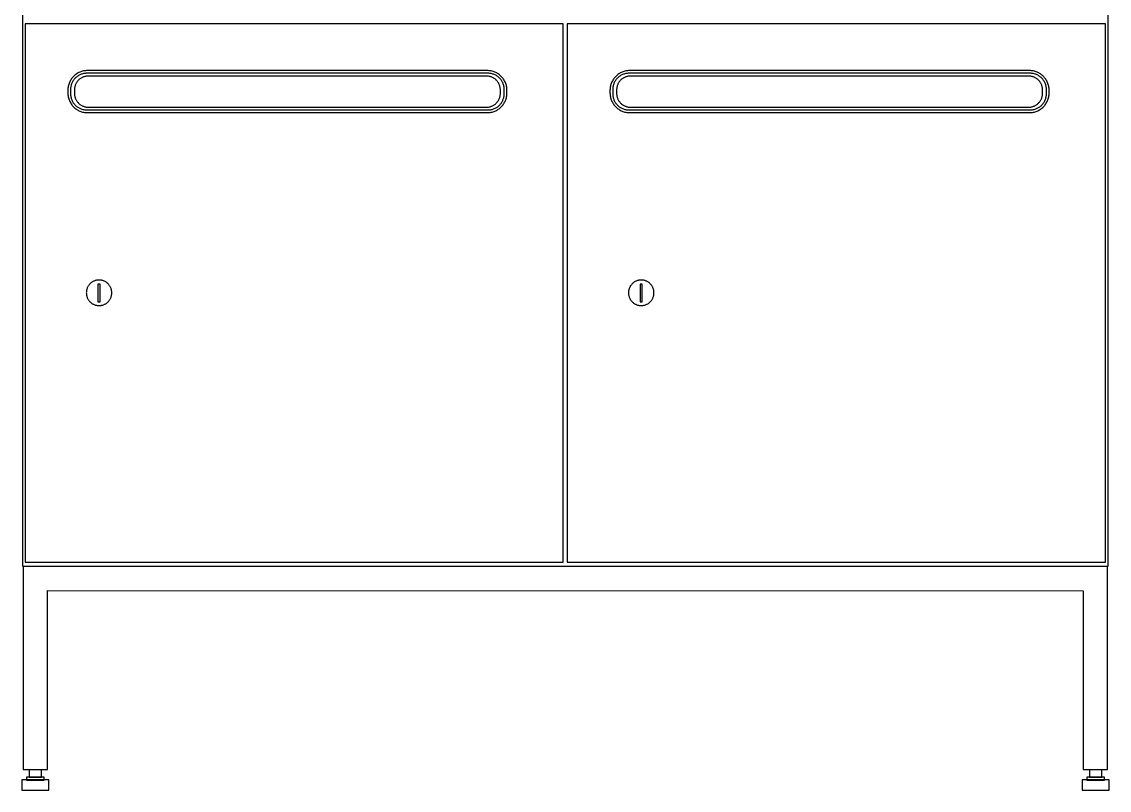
# Model space of a CAD drawing. Header units: millimetres. Extents: x 1075 to 13200, y 678 to 7235.
# Drawn here: x 6394 to 7196, y 3357 to 3923 of the extents above; entities that cross this region are included whole.
import ezdxf

# ---------------------------------------------------------------- set-up
doc = ezdxf.new("R2010")
doc.units = ezdxf.units.MM

msp = doc.modelspace()

# ---------------------------------------------------------------- linework, layer by layer
at = {"color": 0}
for points in [[(7195.13, 4721.98, 0), (6394.13, 4721.98, 0), (6394.13, 3521.98, 0), (7195.13, 3521.98, 0)], [(6793.13, 3921.98, 0), (6396.13, 3921.98, 0), (6396.13, 3524.98, 0), (6793.13, 3524.98, 0)], [(7193.13, 3921.98, 0), (6796.13, 3921.98, 0), (6796.13, 3524.98, 0), (7193.13, 3524.98, 0)], [(6751.63, 3872.96, 0), (6751.61, 3873.71, 0), (6751.56, 3874.44, 0), (6751.47, 3875.17, 0), (6751.34, 3875.88, 0), (6751.17, 3876.59, 0), (6750.98, 3877.28, 0), (6750.75, 3877.95, 0), (6750.49, 3878.61, 0), (6750.2, 3879.25, 0), (6749.88, 3879.88, 0), (6749.53, 3880.49, 0), (6749.15, 3881.08, 0), (6748.75, 3881.64, 0), (6748.31, 3882.19, 0), (6747.86, 3882.72, 0), (6747.38, 3883.22, 0), (6746.87, 3883.71, 0), (6746.35, 3884.16, 0), (6745.8, 3884.59, 0), (6745.23, 3885, 0), (6744.64, 3885.38, 0), (6744.03, 3885.73, 0), (6743.4, 3886.05, 0), (6742.76, 3886.34, 0), (6742.1, 3886.6, 0), (6741.43, 3886.83, 0), (6740.74, 3887.02, 0), (6740.04, 3887.19, 0), (6739.32, 3887.31, 0), (6738.6, 3887.41, 0), (6737.86, 3887.46, 0), (6737.11, 3887.48, 0), (6442.15, 3887.48, 0), (6441.41, 3887.46, 0), (6440.67, 3887.41, 0), (6439.94, 3887.31, 0), (6439.23, 3887.19, 0), (6438.53, 3887.02, 0), (6437.84, 3886.83, 0), (6437.16, 3886.6, 0), (6436.5, 3886.34, 0), (6435.86, 3886.05, 0), (6435.23, 3885.73, 0), (6434.63, 3885.38, 0), (6434.04, 3885, 0), (6433.47, 3884.59, 0), (6432.92, 3884.16, 0), (6432.39, 3883.71, 0), (6431.89, 3883.22, 0), (6431.41, 3882.72, 0), (6430.95, 3882.19, 0), (6430.52, 3881.64, 0), (6430.11, 3881.08, 0), (6429.74, 3880.49, 0), (6429.39, 3879.88, 0), (6429.07, 3879.25, 0), (6428.77, 3878.61, 0), (6428.51, 3877.95, 0), (6428.29, 3877.28, 0), (6428.09, 3876.59, 0), (6427.93, 3875.88, 0), (6427.8, 3875.17, 0), (6427.71, 3874.44, 0), (6427.65, 3873.71, 0), (6427.63, 3872.96, 0), (6427.63, 3871, 0), (6427.65, 3870.25, 0), (6427.71, 3869.52, 0), (6427.8, 3868.79, 0), (6427.93, 3868.08, 0), (6428.09, 3867.37, 0), (6428.29, 3866.69, 0), (6428.51, 3866.01, 0), (6428.77, 3865.35, 0), (6429.07, 3864.71, 0), (6429.39, 3864.08, 0), (6429.74, 3863.47, 0), (6430.11, 3862.89, 0), (6430.52, 3862.32, 0), (6430.95, 3861.77, 0), (6431.41, 3861.24, 0), (6431.89, 3860.74, 0), (6432.39, 3860.26, 0), (6432.92, 3859.8, 0), (6433.47, 3859.37, 0), (6434.04, 3858.96, 0), (6434.63, 3858.58, 0), (6435.23, 3858.23, 0), (6435.86, 3857.91, 0), (6436.5, 3857.62, 0), (6437.16, 3857.36, 0), (6437.84, 3857.13, 0), (6438.53, 3856.94, 0), (6439.23, 3856.78, 0), (6439.94, 3856.65, 0), (6440.67, 3856.56, 0), (6441.41, 3856.5, 0), (6442.15, 3856.48, 0), (6737.11, 3856.48, 0), (6737.86, 3856.5, 0), (6738.6, 3856.56, 0), (6739.32, 3856.65, 0), (6740.04, 3856.78, 0), (6740.74, 3856.94, 0), (6741.43, 3857.13, 0), (6742.1, 3857.36, 0), (6742.76, 3857.62, 0), (6743.4, 3857.91, 0), (6744.03, 3858.23, 0), (6744.64, 3858.58, 0), (6745.23, 3858.96, 0), (6745.8, 3859.37, 0), (6746.35, 3859.8, 0), (6746.87, 3860.26, 0), (6747.38, 3860.74, 0), (6747.86, 3861.24, 0), (6748.31, 3861.77, 0), (6748.75, 3862.32, 0), (6749.15, 3862.89, 0), (6749.53, 3863.47, 0), (6749.88, 3864.08, 0), (6750.2, 3864.71, 0), (6750.49, 3865.35, 0), (6750.75, 3866.01, 0), (6750.98, 3866.69, 0), (6751.17, 3867.37, 0), (6751.34, 3868.08, 0), (6751.47, 3868.79, 0), (6751.56, 3869.52, 0), (6751.61, 3870.25, 0), (6751.63, 3871, 0)], [(6749.63, 3873.48, 0), (6749.62, 3874.1, 0), (6749.57, 3874.71, 0), (6749.49, 3875.31, 0), (6749.39, 3875.9, 0), (6749.25, 3876.48, 0), (6749.09, 3877.05, 0), (6748.9, 3877.6, 0), (6748.69, 3878.15, 0), (6748.45, 3878.68, 0), (6748.18, 3879.2, 0), (6747.89, 3879.7, 0), (6747.58, 3880.19, 0), (6747.25, 3880.66, 0), (6746.89, 3881.11, 0), (6746.51, 3881.55, 0), (6746.12, 3881.96, 0), (6745.7, 3882.36, 0), (6745.26, 3882.74, 0), (6744.81, 3883.09, 0), (6744.34, 3883.43, 0), (6743.85, 3883.74, 0), (6743.35, 3884.03, 0), (6742.83, 3884.3, 0), (6742.3, 3884.54, 0), (6741.76, 3884.75, 0), (6741.2, 3884.94, 0), (6740.63, 3885.1, 0), (6740.05, 3885.24, 0), (6739.46, 3885.34, 0), (6738.86, 3885.42, 0), (6738.25, 3885.46, 0), (6737.63, 3885.48, 0), (6441.63, 3885.48, 0), (6441.02, 3885.46, 0), (6440.41, 3885.42, 0), (6439.81, 3885.34, 0), (6439.22, 3885.24, 0), (6438.64, 3885.1, 0), (6438.07, 3884.94, 0), (6437.51, 3884.75, 0), (6436.96, 3884.54, 0), (6436.43, 3884.3, 0), (6435.92, 3884.03, 0), (6435.41, 3883.74, 0), (6434.93, 3883.43, 0), (6434.46, 3883.09, 0), (6434, 3882.74, 0), (6433.57, 3882.36, 0), (6433.15, 3881.96, 0), (6432.75, 3881.55, 0), (6432.37, 3881.11, 0), (6432.02, 3880.66, 0), (6431.68, 3880.19, 0), (6431.37, 3879.7, 0), (6431.08, 3879.2, 0), (6430.82, 3878.68, 0), (6430.58, 3878.15, 0), (6430.36, 3877.6, 0), (6430.17, 3877.05, 0), (6430.01, 3876.48, 0), (6429.88, 3875.9, 0), (6429.77, 3875.31, 0), (6429.69, 3874.71, 0), (6429.65, 3874.1, 0), (6429.63, 3873.48, 0), (6429.63, 3870.48, 0), (6429.65, 3869.86, 0), (6429.69, 3869.25, 0), (6429.77, 3868.65, 0), (6429.88, 3868.06, 0), (6430.01, 3867.48, 0), (6430.17, 3866.91, 0), (6430.36, 3866.36, 0), (6430.58, 3865.81, 0), (6430.82, 3865.28, 0), (6431.08, 3864.76, 0), (6431.37, 3864.26, 0), (6431.68, 3863.77, 0), (6432.02, 3863.3, 0), (6432.37, 3862.85, 0), (6432.75, 3862.41, 0), (6433.15, 3862, 0), (6433.57, 3861.6, 0), (6434, 3861.22, 0), (6434.46, 3860.87, 0), (6434.93, 3860.53, 0), (6435.41, 3860.22, 0), (6435.92, 3859.93, 0), (6436.43, 3859.66, 0), (6436.96, 3859.42, 0), (6437.51, 3859.21, 0), (6438.07, 3859.02, 0), (6438.64, 3858.86, 0), (6439.22, 3858.72, 0), (6439.81, 3858.62, 0), (6440.41, 3858.54, 0), (6441.02, 3858.5, 0), (6441.63, 3858.48, 0), (6737.63, 3858.48, 0), (6738.25, 3858.5, 0), (6738.86, 3858.54, 0), (6739.46, 3858.62, 0), (6740.05, 3858.72, 0), (6740.63, 3858.86, 0), (6741.2, 3859.02, 0), (6741.76, 3859.21, 0), (6742.3, 3859.42, 0), (6742.83, 3859.66, 0), (6743.35, 3859.93, 0), (6743.85, 3860.22, 0), (6744.34, 3860.53, 0), (6744.81, 3860.87, 0), (6745.26, 3861.22, 0), (6745.7, 3861.6, 0), (6746.12, 3862, 0), (6746.51, 3862.41, 0), (6746.89, 3862.85, 0), (6747.25, 3863.3, 0), (6747.58, 3863.77, 0), (6747.89, 3864.26, 0), (6748.18, 3864.76, 0), (6748.45, 3865.28, 0), (6748.69, 3865.81, 0), (6748.9, 3866.36, 0), (6749.09, 3866.91, 0), (6749.25, 3867.48, 0), (6749.39, 3868.06, 0), (6749.49, 3868.65, 0), (6749.57, 3869.25, 0), (6749.62, 3869.86, 0), (6749.63, 3870.48, 0)], [(6746.74, 3873.29, 0), (6746.73, 3873.81, 0), (6746.69, 3874.32, 0), (6746.62, 3874.83, 0), (6746.53, 3875.33, 0), (6746.42, 3875.82, 0), (6746.28, 3876.31, 0), (6746.12, 3876.78, 0), (6745.94, 3877.24, 0), (6745.74, 3877.69, 0), (6745.51, 3878.13, 0), (6745.27, 3878.55, 0), (6745, 3878.97, 0), (6744.72, 3879.37, 0), (6744.42, 3879.75, 0), (6744.1, 3880.12, 0), (6743.76, 3880.47, 0), (6743.41, 3880.81, 0), (6743.04, 3881.13, 0), (6742.66, 3881.43, 0), (6742.26, 3881.71, 0), (6741.85, 3881.98, 0), (6741.42, 3882.22, 0), (6740.98, 3882.45, 0), (6740.53, 3882.65, 0), (6740.07, 3882.83, 0), (6739.6, 3882.99, 0), (6739.12, 3883.13, 0), (6738.62, 3883.24, 0), (6738.12, 3883.33, 0), (6737.62, 3883.4, 0), (6737.1, 3883.44, 0), (6736.58, 3883.45, 0), (6442.69, 3883.45, 0), (6442.17, 3883.44, 0), (6441.65, 3883.4, 0), (6441.14, 3883.33, 0), (6440.64, 3883.24, 0), (6440.15, 3883.13, 0), (6439.67, 3882.99, 0), (6439.2, 3882.83, 0), (6438.73, 3882.65, 0), (6438.28, 3882.45, 0), (6437.85, 3882.22, 0), (6437.42, 3881.98, 0), (6437.01, 3881.71, 0), (6436.61, 3881.43, 0), (6436.22, 3881.13, 0), (6435.86, 3880.81, 0), (6435.5, 3880.47, 0), (6435.17, 3880.12, 0), (6434.85, 3879.75, 0), (6434.54, 3879.37, 0), (6434.26, 3878.97, 0), (6434, 3878.55, 0), (6433.75, 3878.13, 0), (6433.53, 3877.69, 0), (6433.32, 3877.24, 0), (6433.14, 3876.78, 0), (6432.98, 3876.31, 0), (6432.84, 3875.82, 0), (6432.73, 3875.33, 0), (6432.64, 3874.83, 0), (6432.58, 3874.32, 0), (6432.54, 3873.81, 0), (6432.52, 3873.29, 0), (6432.52, 3870.67, 0), (6432.54, 3870.15, 0), (6432.58, 3869.64, 0), (6432.64, 3869.13, 0), (6432.73, 3868.63, 0), (6432.84, 3868.14, 0), (6432.98, 3867.65, 0), (6433.14, 3867.18, 0), (6433.32, 3866.72, 0), (6433.53, 3866.27, 0), (6433.75, 3865.83, 0), (6434, 3865.41, 0), (6434.26, 3864.99, 0), (6434.54, 3864.6, 0), (6434.85, 3864.21, 0), (6435.17, 3863.84, 0), (6435.5, 3863.49, 0), (6435.86, 3863.15, 0), (6436.22, 3862.83, 0), (6436.61, 3862.53, 0), (6437.01, 3862.25, 0), (6437.42, 3861.98, 0), (6437.85, 3861.74, 0), (6438.28, 3861.51, 0), (6438.73, 3861.31, 0), (6439.2, 3861.13, 0), (6439.67, 3860.97, 0), (6440.15, 3860.83, 0), (6440.64, 3860.72, 0), (6441.14, 3860.63, 0), (6441.65, 3860.56, 0), (6442.17, 3860.52, 0), (6442.69, 3860.51, 0), (6736.58, 3860.51, 0), (6737.1, 3860.52, 0), (6737.62, 3860.56, 0), (6738.12, 3860.63, 0), (6738.62, 3860.72, 0), (6739.12, 3860.83, 0), (6739.6, 3860.97, 0), (6740.07, 3861.13, 0), (6740.53, 3861.31, 0), (6740.98, 3861.51, 0), (6741.42, 3861.74, 0), (6741.85, 3861.98, 0), (6742.26, 3862.25, 0), (6742.66, 3862.53, 0), (6743.04, 3862.83, 0), (6743.41, 3863.15, 0), (6743.76, 3863.49, 0), (6744.1, 3863.84, 0), (6744.42, 3864.21, 0), (6744.72, 3864.6, 0), (6745, 3864.99, 0), (6745.27, 3865.41, 0), (6745.51, 3865.83, 0), (6745.74, 3866.27, 0), (6745.94, 3866.72, 0), (6746.12, 3867.18, 0), (6746.28, 3867.65, 0), (6746.42, 3868.14, 0), (6746.53, 3868.63, 0), (6746.62, 3869.13, 0), (6746.69, 3869.64, 0), (6746.73, 3870.15, 0), (6746.74, 3870.67, 0)], [(7151.63, 3872.96, 0), (7151.61, 3873.71, 0), (7151.56, 3874.44, 0), (7151.47, 3875.17, 0), (7151.34, 3875.88, 0), (7151.17, 3876.59, 0), (7150.98, 3877.28, 0), (7150.75, 3877.95, 0), (7150.49, 3878.61, 0), (7150.2, 3879.25, 0), (7149.88, 3879.88, 0), (7149.53, 3880.49, 0), (7149.15, 3881.08, 0), (7148.75, 3881.64, 0), (7148.31, 3882.19, 0), (7147.86, 3882.72, 0), (7147.38, 3883.22, 0), (7146.87, 3883.71, 0), (7146.35, 3884.16, 0), (7145.8, 3884.59, 0), (7145.23, 3885, 0), (7144.64, 3885.38, 0), (7144.03, 3885.73, 0), (7143.4, 3886.05, 0), (7142.76, 3886.34, 0), (7142.1, 3886.6, 0), (7141.43, 3886.83, 0), (7140.74, 3887.02, 0), (7140.04, 3887.19, 0), (7139.32, 3887.31, 0), (7138.6, 3887.41, 0), (7137.86, 3887.46, 0), (7137.11, 3887.48, 0), (6842.15, 3887.48, 0), (6841.41, 3887.46, 0), (6840.67, 3887.41, 0), (6839.94, 3887.31, 0), (6839.23, 3887.19, 0), (6838.53, 3887.02, 0), (6837.84, 3886.83, 0), (6837.16, 3886.6, 0), (6836.5, 3886.34, 0), (6835.86, 3886.05, 0), (6835.23, 3885.73, 0), (6834.63, 3885.38, 0), (6834.04, 3885, 0), (6833.47, 3884.59, 0), (6832.92, 3884.16, 0), (6832.39, 3883.71, 0), (6831.89, 3883.22, 0), (6831.41, 3882.72, 0), (6830.95, 3882.19, 0), (6830.52, 3881.64, 0), (6830.11, 3881.08, 0), (6829.74, 3880.49, 0), (6829.39, 3879.88, 0), (6829.07, 3879.25, 0), (6828.77, 3878.61, 0), (6828.51, 3877.95, 0), (6828.29, 3877.28, 0), (6828.09, 3876.59, 0), (6827.93, 3875.88, 0), (6827.8, 3875.17, 0), (6827.71, 3874.44, 0), (6827.65, 3873.71, 0), (6827.63, 3872.96, 0), (6827.63, 3871, 0), (6827.65, 3870.25, 0), (6827.71, 3869.52, 0), (6827.8, 3868.79, 0), (6827.93, 3868.08, 0), (6828.09, 3867.37, 0), (6828.29, 3866.69, 0), (6828.51, 3866.01, 0), (6828.77, 3865.35, 0), (6829.07, 3864.71, 0), (6829.39, 3864.08, 0), (6829.74, 3863.47, 0), (6830.11, 3862.89, 0), (6830.52, 3862.32, 0), (6830.95, 3861.77, 0), (6831.41, 3861.24, 0), (6831.89, 3860.74, 0), (6832.39, 3860.26, 0), (6832.92, 3859.8, 0), (6833.47, 3859.37, 0), (6834.04, 3858.96, 0), (6834.63, 3858.58, 0), (6835.23, 3858.23, 0), (6835.86, 3857.91, 0), (6836.5, 3857.62, 0), (6837.16, 3857.36, 0), (6837.84, 3857.13, 0), (6838.53, 3856.94, 0), (6839.23, 3856.78, 0), (6839.94, 3856.65, 0), (6840.67, 3856.56, 0), (6841.41, 3856.5, 0), (6842.15, 3856.48, 0), (7137.11, 3856.48, 0), (7137.86, 3856.5, 0), (7138.6, 3856.56, 0), (7139.32, 3856.65, 0), (7140.04, 3856.78, 0), (7140.74, 3856.94, 0), (7141.43, 3857.13, 0), (7142.1, 3857.36, 0), (7142.76, 3857.62, 0), (7143.4, 3857.91, 0), (7144.03, 3858.23, 0), (7144.64, 3858.58, 0), (7145.23, 3858.96, 0), (7145.8, 3859.37, 0), (7146.35, 3859.8, 0), (7146.87, 3860.26, 0), (7147.38, 3860.74, 0), (7147.86, 3861.24, 0), (7148.31, 3861.77, 0), (7148.75, 3862.32, 0), (7149.15, 3862.89, 0), (7149.53, 3863.47, 0), (7149.88, 3864.08, 0), (7150.2, 3864.71, 0), (7150.49, 3865.35, 0), (7150.75, 3866.01, 0), (7150.98, 3866.69, 0), (7151.17, 3867.37, 0), (7151.34, 3868.08, 0), (7151.47, 3868.79, 0), (7151.56, 3869.52, 0), (7151.61, 3870.25, 0), (7151.63, 3871, 0)], [(7149.63, 3873.48, 0), (7149.62, 3874.1, 0), (7149.57, 3874.71, 0), (7149.49, 3875.31, 0), (7149.39, 3875.9, 0), (7149.25, 3876.48, 0), (7149.09, 3877.05, 0), (7148.9, 3877.6, 0), (7148.69, 3878.15, 0), (7148.45, 3878.68, 0), (7148.18, 3879.2, 0), (7147.89, 3879.7, 0), (7147.58, 3880.19, 0), (7147.25, 3880.66, 0), (7146.89, 3881.11, 0), (7146.51, 3881.55, 0), (7146.12, 3881.96, 0), (7145.7, 3882.36, 0), (7145.26, 3882.74, 0), (7144.81, 3883.09, 0), (7144.34, 3883.43, 0), (7143.85, 3883.74, 0), (7143.35, 3884.03, 0), (7142.83, 3884.3, 0), (7142.3, 3884.54, 0), (7141.76, 3884.75, 0), (7141.2, 3884.94, 0), (7140.63, 3885.1, 0), (7140.05, 3885.24, 0), (7139.46, 3885.34, 0), (7138.86, 3885.42, 0), (7138.25, 3885.46, 0), (7137.63, 3885.48, 0), (6841.63, 3885.48, 0), (6841.02, 3885.46, 0), (6840.41, 3885.42, 0), (6839.81, 3885.34, 0), (6839.22, 3885.24, 0), (6838.64, 3885.1, 0), (6838.07, 3884.94, 0), (6837.51, 3884.75, 0), (6836.96, 3884.54, 0), (6836.43, 3884.3, 0), (6835.92, 3884.03, 0), (6835.41, 3883.74, 0), (6834.93, 3883.43, 0), (6834.46, 3883.09, 0), (6834, 3882.74, 0), (6833.57, 3882.36, 0), (6833.15, 3881.96, 0), (6832.75, 3881.55, 0), (6832.37, 3881.11, 0), (6832.02, 3880.66, 0), (6831.68, 3880.19, 0), (6831.37, 3879.7, 0), (6831.08, 3879.2, 0), (6830.82, 3878.68, 0), (6830.58, 3878.15, 0), (6830.36, 3877.6, 0), (6830.17, 3877.05, 0), (6830.01, 3876.48, 0), (6829.88, 3875.9, 0), (6829.77, 3875.31, 0), (6829.69, 3874.71, 0), (6829.65, 3874.1, 0), (6829.63, 3873.48, 0), (6829.63, 3870.48, 0), (6829.65, 3869.86, 0), (6829.69, 3869.25, 0), (6829.77, 3868.65, 0), (6829.88, 3868.06, 0), (6830.01, 3867.48, 0), (6830.17, 3866.91, 0), (6830.36, 3866.36, 0), (6830.58, 3865.81, 0), (6830.82, 3865.28, 0), (6831.08, 3864.76, 0), (6831.37, 3864.26, 0), (6831.68, 3863.77, 0), (6832.02, 3863.3, 0), (6832.37, 3862.85, 0), (6832.75, 3862.41, 0), (6833.15, 3862, 0), (6833.57, 3861.6, 0), (6834, 3861.22, 0), (6834.46, 3860.87, 0), (6834.93, 3860.53, 0), (6835.41, 3860.22, 0), (6835.92, 3859.93, 0), (6836.43, 3859.66, 0), (6836.96, 3859.42, 0), (6837.51, 3859.21, 0), (6838.07, 3859.02, 0), (6838.64, 3858.86, 0), (6839.22, 3858.72, 0), (6839.81, 3858.62, 0), (6840.41, 3858.54, 0), (6841.02, 3858.5, 0), (6841.63, 3858.48, 0), (7137.63, 3858.48, 0), (7138.25, 3858.5, 0), (7138.86, 3858.54, 0), (7139.46, 3858.62, 0), (7140.05, 3858.72, 0), (7140.63, 3858.86, 0), (7141.2, 3859.02, 0), (7141.76, 3859.21, 0), (7142.3, 3859.42, 0), (7142.83, 3859.66, 0), (7143.35, 3859.93, 0), (7143.85, 3860.22, 0), (7144.34, 3860.53, 0), (7144.81, 3860.87, 0), (7145.26, 3861.22, 0), (7145.7, 3861.6, 0), (7146.12, 3862, 0), (7146.51, 3862.41, 0), (7146.89, 3862.85, 0), (7147.25, 3863.3, 0), (7147.58, 3863.77, 0), (7147.89, 3864.26, 0), (7148.18, 3864.76, 0), (7148.45, 3865.28, 0), (7148.69, 3865.81, 0), (7148.9, 3866.36, 0), (7149.09, 3866.91, 0), (7149.25, 3867.48, 0), (7149.39, 3868.06, 0), (7149.49, 3868.65, 0), (7149.57, 3869.25, 0), (7149.62, 3869.86, 0), (7149.63, 3870.48, 0)], [(7146.74, 3873.29, 0), (7146.73, 3873.81, 0), (7146.69, 3874.32, 0), (7146.62, 3874.83, 0), (7146.53, 3875.33, 0), (7146.42, 3875.82, 0), (7146.28, 3876.31, 0), (7146.12, 3876.78, 0), (7145.94, 3877.24, 0), (7145.74, 3877.69, 0), (7145.51, 3878.13, 0), (7145.27, 3878.55, 0), (7145, 3878.97, 0), (7144.72, 3879.37, 0), (7144.42, 3879.75, 0), (7144.1, 3880.12, 0), (7143.76, 3880.47, 0), (7143.41, 3880.81, 0), (7143.04, 3881.13, 0), (7142.66, 3881.43, 0), (7142.26, 3881.71, 0), (7141.85, 3881.98, 0), (7141.42, 3882.22, 0), (7140.98, 3882.45, 0), (7140.53, 3882.65, 0), (7140.07, 3882.83, 0), (7139.6, 3882.99, 0), (7139.12, 3883.13, 0), (7138.62, 3883.24, 0), (7138.12, 3883.33, 0), (7137.62, 3883.4, 0), (7137.1, 3883.44, 0), (7136.58, 3883.45, 0), (6842.69, 3883.45, 0), (6842.17, 3883.44, 0), (6841.65, 3883.4, 0), (6841.14, 3883.33, 0), (6840.64, 3883.24, 0), (6840.15, 3883.13, 0), (6839.67, 3882.99, 0), (6839.2, 3882.83, 0), (6838.73, 3882.65, 0), (6838.28, 3882.45, 0), (6837.85, 3882.22, 0), (6837.42, 3881.98, 0), (6837.01, 3881.71, 0), (6836.61, 3881.43, 0), (6836.22, 3881.13, 0), (6835.86, 3880.81, 0), (6835.5, 3880.47, 0), (6835.17, 3880.12, 0), (6834.85, 3879.75, 0), (6834.54, 3879.37, 0), (6834.26, 3878.97, 0), (6834, 3878.55, 0), (6833.75, 3878.13, 0), (6833.53, 3877.69, 0), (6833.32, 3877.24, 0), (6833.14, 3876.78, 0), (6832.98, 3876.31, 0), (6832.84, 3875.82, 0), (6832.73, 3875.33, 0), (6832.64, 3874.83, 0), (6832.58, 3874.32, 0), (6832.54, 3873.81, 0), (6832.52, 3873.29, 0), (6832.52, 3870.67, 0), (6832.54, 3870.15, 0), (6832.58, 3869.64, 0), (6832.64, 3869.13, 0), (6832.73, 3868.63, 0), (6832.84, 3868.14, 0), (6832.98, 3867.65, 0), (6833.14, 3867.18, 0), (6833.32, 3866.72, 0), (6833.53, 3866.27, 0), (6833.75, 3865.83, 0), (6834, 3865.41, 0), (6834.26, 3864.99, 0), (6834.54, 3864.6, 0), (6834.85, 3864.21, 0), (6835.17, 3863.84, 0), (6835.5, 3863.49, 0), (6835.86, 3863.15, 0), (6836.22, 3862.83, 0), (6836.61, 3862.53, 0), (6837.01, 3862.25, 0), (6837.42, 3861.98, 0), (6837.85, 3861.74, 0), (6838.28, 3861.51, 0), (6838.73, 3861.31, 0), (6839.2, 3861.13, 0), (6839.67, 3860.97, 0), (6840.15, 3860.83, 0), (6840.64, 3860.72, 0), (6841.14, 3860.63, 0), (6841.65, 3860.56, 0), (6842.17, 3860.52, 0), (6842.69, 3860.51, 0), (7136.58, 3860.51, 0), (7137.1, 3860.52, 0), (7137.62, 3860.56, 0), (7138.12, 3860.63, 0), (7138.62, 3860.72, 0), (7139.12, 3860.83, 0), (7139.6, 3860.97, 0), (7140.07, 3861.13, 0), (7140.53, 3861.31, 0), (7140.98, 3861.51, 0), (7141.42, 3861.74, 0), (7141.85, 3861.98, 0), (7142.26, 3862.25, 0), (7142.66, 3862.53, 0), (7143.04, 3862.83, 0), (7143.41, 3863.15, 0), (7143.76, 3863.49, 0), (7144.1, 3863.84, 0), (7144.42, 3864.21, 0), (7144.72, 3864.6, 0), (7145, 3864.99, 0), (7145.27, 3865.41, 0), (7145.51, 3865.83, 0), (7145.74, 3866.27, 0), (7145.94, 3866.72, 0), (7146.12, 3867.18, 0), (7146.28, 3867.65, 0), (7146.42, 3868.14, 0), (7146.53, 3868.63, 0), (7146.62, 3869.13, 0), (7146.69, 3869.64, 0), (7146.73, 3870.15, 0), (7146.74, 3870.67, 0)], [(6460.08, 3723.63, 0.48), (6460.07, 3724.12, 0.48), (6460.03, 3724.59, 0.48), (6459.97, 3725.06, 0.48), (6459.89, 3725.53, 0.48), (6459.79, 3725.98, 0.48), (6459.66, 3726.43, 0.48), (6459.51, 3726.87, 0.48), (6459.34, 3727.29, 0.48), (6459.15, 3727.71, 0.48), (6458.95, 3728.11, 0.48), (6458.72, 3728.51, 0.48), (6458.47, 3728.89, 0.48), (6458.21, 3729.26, 0.48), (6457.93, 3729.61, 0.48), (6457.64, 3729.96, 0.48), (6457.33, 3730.28, 0.48), (6457, 3730.59, 0.48), (6456.66, 3730.89, 0.48), (6456.3, 3731.17, 0.48), (6455.93, 3731.43, 0.48), (6455.55, 3731.68, 0.48), (6455.16, 3731.9, 0.48), (6454.75, 3732.11, 0.48), (6454.34, 3732.3, 0.48), (6453.91, 3732.47, 0.48), (6453.47, 3732.61, 0.48), (6453.03, 3732.74, 0.48), (6452.57, 3732.85, 0.48), (6452.11, 3732.93, 0.48), (6451.64, 3732.99, 0.48), (6451.16, 3733.03, 0.48), (6450.68, 3733.04, 0.48), (6450.19, 3733.03, 0.48), (6449.72, 3732.99, 0.48), (6449.25, 3732.93, 0.48), (6448.78, 3732.85, 0.48), (6448.33, 3732.74, 0.48), (6447.88, 3732.61, 0.48), (6447.45, 3732.47, 0.48), (6447.02, 3732.3, 0.48), (6446.6, 3732.11, 0.48), (6446.2, 3731.9, 0.48), (6445.8, 3731.68, 0.48), (6445.42, 3731.43, 0.48), (6445.05, 3731.17, 0.48), (6444.7, 3730.89, 0.48), (6444.36, 3730.59, 0.48), (6444.03, 3730.28, 0.48), (6443.72, 3729.96, 0.48), (6443.42, 3729.61, 0.48), (6443.14, 3729.26, 0.48), (6442.88, 3728.89, 0.48), (6442.64, 3728.51, 0.48), (6442.41, 3728.11, 0.48), (6442.2, 3727.71, 0.48), (6442.01, 3727.29, 0.48), (6441.84, 3726.87, 0.48), (6441.7, 3726.43, 0.48), (6441.57, 3725.98, 0.48), (6441.46, 3725.53, 0.48), (6441.38, 3725.06, 0.48), (6441.32, 3724.59, 0.48), (6441.29, 3724.12, 0.48), (6441.27, 3723.63, 0.48), (6441.29, 3723.15, 0.48), (6441.32, 3722.67, 0.48), (6441.38, 3722.2, 0.48), (6441.46, 3721.74, 0.48), (6441.57, 3721.29, 0.48), (6441.7, 3720.84, 0.48), (6441.84, 3720.4, 0.48), (6442.01, 3719.98, 0.48), (6442.2, 3719.56, 0.48), (6442.41, 3719.15, 0.48), (6442.64, 3718.76, 0.48), (6442.88, 3718.38, 0.48), (6443.14, 3718.01, 0.48), (6443.42, 3717.65, 0.48), (6443.72, 3717.31, 0.48), (6444.03, 3716.99, 0.48), (6444.36, 3716.67, 0.48), (6444.7, 3716.38, 0.48), (6445.05, 3716.1, 0.48), (6445.42, 3715.84, 0.48), (6445.8, 3715.59, 0.48), (6446.2, 3715.37, 0.48), (6446.6, 3715.16, 0.48), (6447.02, 3714.97, 0.48), (6447.45, 3714.8, 0.48), (6447.88, 3714.65, 0.48), (6448.33, 3714.53, 0.48), (6448.78, 3714.42, 0.48), (6449.25, 3714.34, 0.48), (6449.72, 3714.28, 0.48), (6450.19, 3714.24, 0.48), (6450.68, 3714.23, 0.48), (6451.16, 3714.24, 0.48), (6451.64, 3714.28, 0.48), (6452.11, 3714.34, 0.48), (6452.57, 3714.42, 0.48), (6453.03, 3714.53, 0.48), (6453.47, 3714.65, 0.48), (6453.91, 3714.8, 0.48), (6454.34, 3714.97, 0.48), (6454.75, 3715.16, 0.48), (6455.16, 3715.37, 0.48), (6455.55, 3715.59, 0.48), (6455.93, 3715.84, 0.48), (6456.3, 3716.1, 0.48), (6456.66, 3716.38, 0.48), (6457, 3716.67, 0.48), (6457.33, 3716.99, 0.48), (6457.64, 3717.31, 0.48), (6457.93, 3717.65, 0.48), (6458.21, 3718.01, 0.48), (6458.47, 3718.38, 0.48), (6458.72, 3718.76, 0.48), (6458.95, 3719.15, 0.48), (6459.15, 3719.56, 0.48), (6459.34, 3719.98, 0.48), (6459.51, 3720.4, 0.48), (6459.66, 3720.84, 0.48), (6459.79, 3721.29, 0.48), (6459.89, 3721.74, 0.48), (6459.97, 3722.2, 0.48), (6460.03, 3722.67, 0.48), (6460.07, 3723.15, 0.48)], [(6860.08, 3723.63, 0.48), (6860.07, 3724.12, 0.48), (6860.03, 3724.59, 0.48), (6859.97, 3725.06, 0.48), (6859.89, 3725.53, 0.48), (6859.79, 3725.98, 0.48), (6859.66, 3726.43, 0.48), (6859.51, 3726.87, 0.48), (6859.34, 3727.29, 0.48), (6859.15, 3727.71, 0.48), (6858.95, 3728.11, 0.48), (6858.72, 3728.51, 0.48), (6858.47, 3728.89, 0.48), (6858.21, 3729.26, 0.48), (6857.93, 3729.61, 0.48), (6857.64, 3729.96, 0.48), (6857.33, 3730.28, 0.48), (6857, 3730.59, 0.48), (6856.66, 3730.89, 0.48), (6856.3, 3731.17, 0.48), (6855.93, 3731.43, 0.48), (6855.55, 3731.68, 0.48), (6855.16, 3731.9, 0.48), (6854.75, 3732.11, 0.48), (6854.34, 3732.3, 0.48), (6853.91, 3732.47, 0.48), (6853.47, 3732.61, 0.48), (6853.03, 3732.74, 0.48), (6852.57, 3732.85, 0.48), (6852.11, 3732.93, 0.48), (6851.64, 3732.99, 0.48), (6851.16, 3733.03, 0.48), (6850.68, 3733.04, 0.48), (6850.19, 3733.03, 0.48), (6849.72, 3732.99, 0.48), (6849.25, 3732.93, 0.48), (6848.78, 3732.85, 0.48), (6848.33, 3732.74, 0.48), (6847.88, 3732.61, 0.48), (6847.45, 3732.47, 0.48), (6847.02, 3732.3, 0.48), (6846.6, 3732.11, 0.48), (6846.2, 3731.9, 0.48), (6845.8, 3731.68, 0.48), (6845.42, 3731.43, 0.48), (6845.05, 3731.17, 0.48), (6844.7, 3730.89, 0.48), (6844.36, 3730.59, 0.48), (6844.03, 3730.28, 0.48), (6843.72, 3729.96, 0.48), (6843.42, 3729.61, 0.48), (6843.14, 3729.26, 0.48), (6842.88, 3728.89, 0.48), (6842.64, 3728.51, 0.48), (6842.41, 3728.11, 0.48), (6842.2, 3727.71, 0.48), (6842.01, 3727.29, 0.48), (6841.84, 3726.87, 0.48), (6841.7, 3726.43, 0.48), (6841.57, 3725.98, 0.48), (6841.46, 3725.53, 0.48), (6841.38, 3725.06, 0.48), (6841.32, 3724.59, 0.48), (6841.29, 3724.12, 0.48), (6841.27, 3723.63, 0.48), (6841.29, 3723.15, 0.48), (6841.32, 3722.67, 0.48), (6841.38, 3722.2, 0.48), (6841.46, 3721.74, 0.48), (6841.57, 3721.29, 0.48), (6841.7, 3720.84, 0.48), (6841.84, 3720.4, 0.48), (6842.01, 3719.98, 0.48), (6842.2, 3719.56, 0.48), (6842.41, 3719.15, 0.48), (6842.64, 3718.76, 0.48), (6842.88, 3718.38, 0.48), (6843.14, 3718.01, 0.48), (6843.42, 3717.65, 0.48), (6843.72, 3717.31, 0.48), (6844.03, 3716.99, 0.48), (6844.36, 3716.67, 0.48), (6844.7, 3716.38, 0.48), (6845.05, 3716.1, 0.48), (6845.42, 3715.84, 0.48), (6845.8, 3715.59, 0.48), (6846.2, 3715.37, 0.48), (6846.6, 3715.16, 0.48), (6847.02, 3714.97, 0.48), (6847.45, 3714.8, 0.48), (6847.88, 3714.65, 0.48), (6848.33, 3714.53, 0.48), (6848.78, 3714.42, 0.48), (6849.25, 3714.34, 0.48), (6849.72, 3714.28, 0.48), (6850.19, 3714.24, 0.48), (6850.68, 3714.23, 0.48), (6851.16, 3714.24, 0.48), (6851.64, 3714.28, 0.48), (6852.11, 3714.34, 0.48), (6852.57, 3714.42, 0.48), (6853.03, 3714.53, 0.48), (6853.47, 3714.65, 0.48), (6853.91, 3714.8, 0.48), (6854.34, 3714.97, 0.48), (6854.75, 3715.16, 0.48), (6855.16, 3715.37, 0.48), (6855.55, 3715.59, 0.48), (6855.93, 3715.84, 0.48), (6856.3, 3716.1, 0.48), (6856.66, 3716.38, 0.48), (6857, 3716.67, 0.48), (6857.33, 3716.99, 0.48), (6857.64, 3717.31, 0.48), (6857.93, 3717.65, 0.48), (6858.21, 3718.01, 0.48), (6858.47, 3718.38, 0.48), (6858.72, 3718.76, 0.48), (6858.95, 3719.15, 0.48), (6859.15, 3719.56, 0.48), (6859.34, 3719.98, 0.48), (6859.51, 3720.4, 0.48), (6859.66, 3720.84, 0.48), (6859.79, 3721.29, 0.48), (6859.89, 3721.74, 0.48), (6859.97, 3722.2, 0.48), (6860.03, 3722.67, 0.48), (6860.07, 3723.15, 0.48)], [(6451.41, 3730.11, 0.48), (6449.81, 3730.11, 0.48), (6449.81, 3717.07, 0.48), (6451.41, 3717.07, 0.48)], [(6851.41, 3730.11, 0.48), (6849.81, 3730.11, 0.48), (6849.81, 3717.07, 0.48), (6851.41, 3717.07, 0.48)], [(7194.6, 3372.07, 0.29), (7194.6, 3521.97, 0.19), (6394.8, 3521.73, 0.29), (6394.8, 3372.07, 0.29), (6412.6, 3372.07, 0.29), (6412.74, 3504.07, 0.29), (7176.8, 3503.93, 0.29), (7176.8, 3372.07, 0.29)], [(6408.22, 3371.97, 0.24), (6399.05, 3371.97, 0.24), (6399.05, 3366.5, 0.24), (6408.22, 3366.5, 0.24)], [(7190.56, 3371.97, 0.24), (7181.4, 3371.97, 0.24), (7181.4, 3366.5, 0.24), (7190.56, 3366.5, 0.24)], [(6413.63, 3364.48, 0.24), (6393.63, 3364.48, 0.24), (6393.63, 3356.89, 0.24), (6413.63, 3356.89, 0.24)], [(6410.12, 3366.5, 0.24), (6397.15, 3366.5, 0.24), (6397.15, 3364.4, 0.24), (6410.12, 3364.4, 0.24)], [(7195.98, 3364.48, 0.24), (7175.98, 3364.48, 0.24), (7175.98, 3356.89, 0.24), (7195.98, 3356.89, 0.24)], [(7192.46, 3366.5, 0.24), (7179.49, 3366.5, 0.24), (7179.49, 3364.4, 0.24), (7192.46, 3364.4, 0.24)]]:
    msp.add_polyline3d(points, close=True, dxfattribs=at)

doc.saveas('drawing.dxf')
